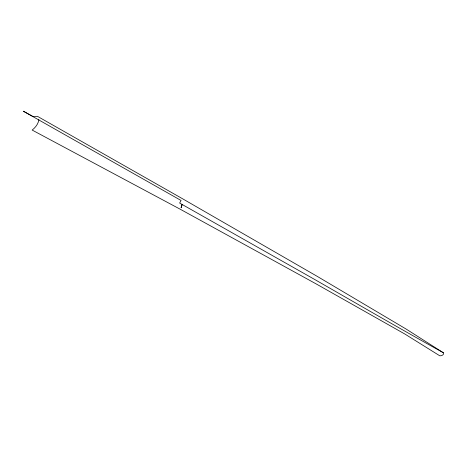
<?xml version="1.0" encoding="UTF-8"?>
<svg xmlns="http://www.w3.org/2000/svg" width="467" height="467" viewBox="0 0 467 467"><rect width="100%" height="100%" fill="white"/><g stroke="black" fill="none" stroke-linecap="round" stroke-linejoin="round"><path stroke-width="0.7" d="M38.907 119.57C38.352 123.802 35.463 127.526 32.165 130.071L180.46 209.356L316.112 283.883L404.895 334.051L439.756 355.784C441.42 356.07 444.432 354.663 443.393 352.766L405.992 328.972L317.653 276.61L182.585 198.773L37.43 116.318L33.005 116.505L23.35 111.199L181.062 200.466L179.649 203.057L315.47 279.926C358.026 304.338 400.534 328.984 443.393 352.766M182.183 204.348L181.091 207.833L182.171 204.371"/></g></svg>
